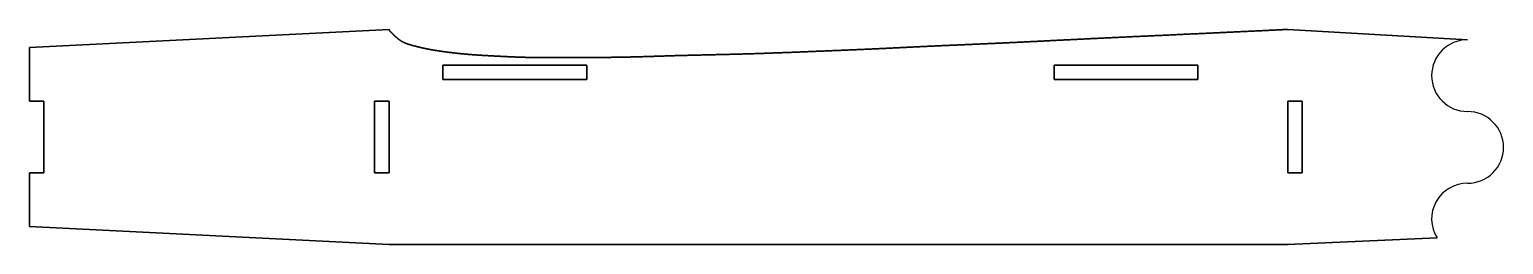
# Model space of a CAD drawing. Header units: millimetres. Extents: x 0 to 410, y -30 to 30.
import ezdxf

# ---------------------------------------------------------------- set-up
doc = ezdxf.new("R2010")
doc.units = ezdxf.units.MM
doc.layers.get('0').update_dxf_attribs({"linetype": 'CONTINUOUS'})

msp = doc.modelspace()

# ---------------------------------------------------------------- linework, layer by layer
for p, q in [((100, 30), (0, 25)), ((0, 25), (100, 30)), ((400, 27.11), (350, 30)), ((350, 30), (400, 27.11)), ((0, 25), (0, 10)), ((0, 10), (0, 25)), ((0, 10), (4, 10)), ((4, 10), (0, 10)), ((4, 10), (4, -10)), ((4, -10), (4, 10)), ((4, -10), (0, -10)), ((0, -10), (0, -25)), ((0, -25), (0, -10)), ((0, -10), (4, -10)), ((0, -25), (100, -30)), ((100, -30), (0, -25)), ((350, -30), (391.5, -28.16)), ((391.5, -28.16), (350, -30)), ((100, -30), (350, -30)), ((350, -30), (100, -30))]:
    msp.add_line(p, q)
for points in [[(115, 16), (155, 16), (155, 20), (115, 20)], [(155, 16), (115, 16), (115, 20), (155, 20)], [(285, 16), (325, 16), (325, 20), (285, 20)], [(325, 16), (285, 16), (285, 20), (325, 20)], [(96, -10), (100, -10), (100, 10), (96, 10)], [(100, -10), (96, -10), (96, 10), (100, 10)], [(350, 10), (350, -10), (354, -10), (354, 10)], [(350, -10), (350, 10), (354, 10), (354, -10)]]:
    msp.add_lwpolyline(points, close=True)
for centre, start, end in [((400, 17.11), 90, 270), ((400, 17.11), 90, 270), ((400, -2.89), -90, 90), ((400, -2.89), -90, 90), ((400, -22.89), 90, 211.7913), ((400, -22.89), 90, 211.7913)]:
    msp.add_arc(centre, 10, start, end)
for points in [[(350, 30), (349.31, 29.97), (347.94, 29.9), (345.88, 29.8), (343.13, 29.66), (339.68, 29.5), (336.23, 29.33), (332.77, 29.17), (329.31, 29.01), (325.86, 28.85), (322.42, 28.69), (318.99, 28.53), (315.6, 28.37), (312.25, 28.22), (308.95, 28.07), (305.73, 27.92), (302.59, 27.77), (299.56, 27.63), (296.63, 27.49), (293.82, 27.35), (291.12, 27.22), (288.55, 27.09), (286.08, 26.97), (283.7, 26.85), (281.41, 26.73), (279.16, 26.62), (276.94, 26.51), (274.7, 26.4), (272.41, 26.29), (270.04, 26.18), (267.57, 26.07), (265, 25.96), (262.34, 25.84), (259.63, 25.72), (256.92, 25.61), (254.25, 25.49), (251.65, 25.37), (249.16, 25.25), (246.76, 25.14), (244.41, 25.02), (242.06, 24.91), (239.65, 24.79), (237.1, 24.67), (234.37, 24.54), (231.45, 24.41), (228.36, 24.28), (225.14, 24.14), (221.86, 24.01), (218.61, 23.88), (215.46, 23.75), (212.46, 23.63), (209.66, 23.52), (207.05, 23.43), (204.6, 23.34), (202.24, 23.26), (199.9, 23.18), (197.51, 23.12), (195.02, 23.05), (192.4, 22.99), (189.68, 22.93), (186.89, 22.86), (184.11, 22.8), (181.4, 22.73), (178.81, 22.66), (176.4, 22.58), (174.16, 22.51), (172.09, 22.44), (170.14, 22.38), (168.28, 22.33), (166.48, 22.29), (164.74, 22.25), (163.06, 22.23), (161.47, 22.21), (159.96, 22.18), (158.5, 22.17), (157.04, 22.15), (155.49, 22.14), (153.8, 22.14), (151.98, 22.14), (150.08, 22.14), (148.16, 22.14), (146.29, 22.14), (144.48, 22.14), (142.71, 22.14), (140.91, 22.15), (138.99, 22.18), (136.92, 22.24), (134.71, 22.32), (132.44, 22.42), (130.23, 22.53), (128.2, 22.64), (126.42, 22.74), (124.88, 22.83), (123.47, 22.92), (122.02, 23.04), (120.41, 23.19), (118.56, 23.38), (116.53, 23.62), (114.45, 23.9), (112.46, 24.21), (110.68, 24.53), (109.15, 24.86), (107.82, 25.19), (106.63, 25.5), (105.5, 25.82), (104.46, 26.19), (103.52, 26.64), (102.7, 27.21), (101.96, 27.85), (101.25, 28.52), (100.6, 29.14), (100.23, 29.55), (100.07, 29.8), (100.02, 29.94), (100, 30)], [(100, 30), (100.02, 29.94), (100.07, 29.8), (100.23, 29.55), (100.6, 29.14), (101.25, 28.52), (101.96, 27.85), (102.7, 27.21), (103.52, 26.64), (104.46, 26.19), (105.5, 25.82), (106.63, 25.5), (107.82, 25.19), (109.15, 24.86), (110.68, 24.53), (112.46, 24.21), (114.45, 23.9), (116.53, 23.62), (118.56, 23.38), (120.41, 23.19), (122.02, 23.04), (123.47, 22.92), (124.88, 22.83), (126.42, 22.74), (128.2, 22.64), (130.23, 22.53), (132.44, 22.42), (134.71, 22.32), (136.92, 22.24), (138.99, 22.18), (140.91, 22.15), (142.71, 22.14), (144.48, 22.14), (146.29, 22.14), (148.16, 22.14), (150.08, 22.14), (151.98, 22.14), (153.8, 22.14), (155.49, 22.14), (157.04, 22.15), (158.5, 22.17), (159.96, 22.18), (161.47, 22.21), (163.06, 22.23), (164.74, 22.25), (166.48, 22.29), (168.28, 22.33), (170.14, 22.38), (172.09, 22.44), (174.16, 22.51), (176.4, 22.58), (178.81, 22.66), (181.4, 22.73), (184.11, 22.8), (186.89, 22.86), (189.68, 22.93), (192.4, 22.99), (195.02, 23.05), (197.51, 23.12), (199.9, 23.18), (202.24, 23.26), (204.6, 23.34), (207.05, 23.43), (209.66, 23.52), (212.46, 23.63), (215.46, 23.75), (218.61, 23.88), (221.86, 24.01), (225.14, 24.14), (228.36, 24.28), (231.45, 24.41), (234.37, 24.54), (237.1, 24.67), (239.65, 24.79), (242.06, 24.91), (244.41, 25.02), (246.76, 25.14), (249.16, 25.25), (251.65, 25.37), (254.25, 25.49), (256.92, 25.61), (259.63, 25.72), (262.34, 25.84), (265, 25.96), (267.57, 26.07), (270.04, 26.18), (272.41, 26.29), (274.7, 26.4), (276.94, 26.51), (279.16, 26.62), (281.41, 26.73), (283.7, 26.85), (286.08, 26.97), (288.55, 27.09), (291.12, 27.22), (293.82, 27.35), (296.63, 27.49), (299.56, 27.63), (302.59, 27.77), (305.73, 27.92), (308.95, 28.07), (312.25, 28.22), (315.6, 28.37), (318.99, 28.53), (322.42, 28.69), (325.86, 28.85), (329.31, 29.01), (332.77, 29.17), (336.23, 29.33), (339.68, 29.5), (343.13, 29.66), (345.88, 29.8), (347.94, 29.9), (349.31, 29.97), (350, 30)]]:
    msp.add_open_spline(points, degree=5)

doc.saveas('drawing.dxf')
